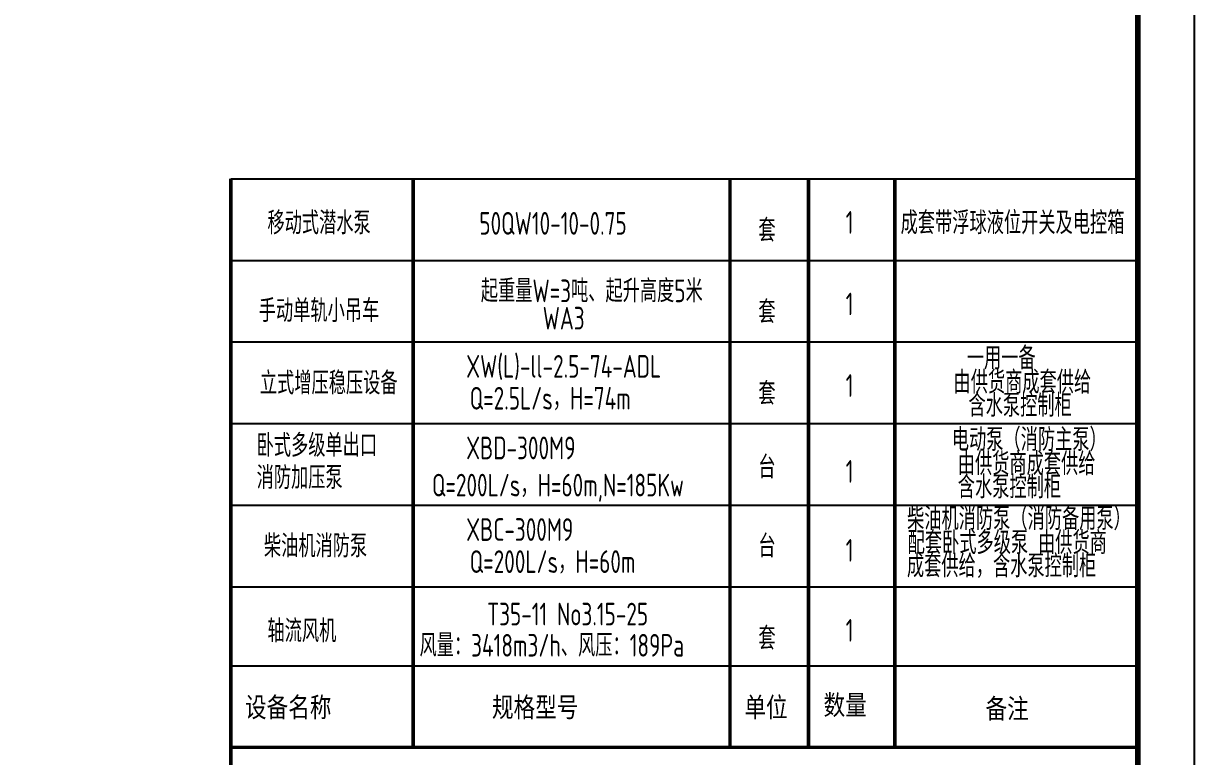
# Model space of a CAD drawing. Extents: x 84552 to 1115094, y -331058 to 102248.
# Drawn here: x 149380 to 159722, y 59466 to 65935 of the extents above; entities that cross this region are included whole.
import ezdxf

# ---------------------------------------------------------------- set-up
doc = ezdxf.new("R2010")
doc.units = 0
doc.header["$LTSCALE"] = 1000
doc.header["$MEASUREMENT"] = 0
doc.layers.add('PUB_TITLE', color=4, linetype='Continuous')
doc.layers.add('给水管', color=3, linetype='Continuous', lineweight=100)
doc.styles.add('H1', font='')
doc.styles.add('sceie', font='sceie.shx', dxfattribs={"width": 0.7, "bigfont": 'sceic.shx'})
doc.styles.get('H1').set_extended_font_data('SimSun')

msp = doc.modelspace()

# ---------------------------------------------------------------- linework, layer by layer
for p, q in [((151211.7, 64563.8), (159222, 64563.8)), ((151211.7, 63843.8), (159222, 63843.8)), ((151211.7, 63123.8), (159222, 63123.8)), ((151211.7, 62403.8), (159222, 62403.8)), ((151211.7, 61683.8), (159222, 61683.8)), ((151211.7, 60963.8), (159222, 60963.8)), ((151211.7, 60963.8), (159222, 60963.8)), ((151211.7, 60267.5), (159222, 60267.5))]:
    msp.add_line(p, q)
at = {"const_width": 31.5}
for points in [[(151211.7, 58941.6), (151211.7, 64563.8)], [(152822.7, 59547.5), (152822.7, 64563.8)], [(155620, 59547.5), (155620, 64563.8)], [(156313.3, 59547.5), (156313.3, 64563.8)], [(157075.5, 59547.5), (157075.5, 64563.8)], [(151211.7, 59547.5), (159222, 59547.5)]]:
    msp.add_lwpolyline(points, dxfattribs=at)
at = {"layer": 'PUB_TITLE'}
msp.add_lwpolyline([(130022, 55434.7), (159722, 55434.7), (159722, 76434.7), (130022, 76434.7)], close=True, dxfattribs=at)
at = {"layer": 'PUB_TITLE', "const_width": 50}
msp.add_lwpolyline([(131272, 55934.7), (159222, 55934.7), (159222, 75934.7), (131272, 75934.7)], close=True, dxfattribs=at)

# ---------------------------------------------------------------- texts
at = {"style": 'H1', "width": 0.8}
for s, p in [('设备名称', (151336.3, 59814)), ('规格型号', (153517.2, 59814)), ('单位', (155746.4, 59814)), ('数量', (156445.7, 59833.6)), ('备注', (157876.1, 59801.6))]:
    msp.add_text(s, height=175, dxfattribs=at).set_placement(p)
at = {"layer": '给水管', "color": 0, "lineweight": -3, "ltscale": 200, "style": 'sceie', "width": 0.8}
for s, p in [('移动式潜水泵', (151534.9, 64074.1)), ('50QW10-10-0.75', (153406.3, 64070.8)), ('套', (155870.1, 64009.4)), ('1', (156641, 64079.4)), ('成套带浮球液位开关及电控箱', (157126.4, 64075.3)), ('起重量W=3吨、起升高度5米', (153419.3, 63474.8)), ('手动单轨小吊车', (151458.1, 63300)), ('套', (155870.1, 63289.4)), ('1', (156641, 63359.4)), ('WA3', (153965.6, 63233.9)), ('一用一备', (157710.7, 62881.9)), ('XW(L)-ll-2.5-74-ADL', (153289.8, 62809)), ('立式增压稳压设备', (151468.3, 62661.2)), ('由供货商成套供给', (157593.4, 62668.8)), ('套', (155870.1, 62569.4)), ('1', (156641, 62639.4)), ('Q=2.5L/s，H=74m', (153321, 62527.5)), ('含水泵控制柜', (157725.5, 62463.5)), ('电动泵（消防主泵）', (157578.3, 62161.9)), ('卧式多级单出口', (151439.5, 62110.8)), ('XBD-300M9', (153289.8, 62089)), ('由供货商成套供给', (157631.1, 61948.8)), ('台', (155870.1, 61919.4)), ('1', (156641, 61881.9)), ('消防加压泵', (151439.5, 61827.1)), ('Q=200L/s，H=60m,N=185Kw', (152987.5, 61760.9)), ('含水泵控制柜', (157631.1, 61743.5)), ('柴油机消防泵（消防备用泵）', (157183.3, 61465.6)), ('XBC-300M9', (153289.8, 61369)), ('柴油机消防泵', (151503.7, 61223.6)), ('台', (155870.1, 61223.1)), ('配套卧式多级泵 由供货商', (157188.5, 61252.5)), ('1', (156641, 61185.6)), ('Q=200L/s，H=60m', (153321, 61085.9)), ('成套供给，含水泵控制柜', (157181.8, 61047.1)), ('  T35-11 No3.15-25   ', (153300.4, 60623.2)), ('轴流风机', (151534.9, 60474.1)), ('套', (155870.1, 60409.4)), ('1', (156641, 60479.4)), (' 风量：3418m3/h、风压：189Pa', (152790.8, 60347.7))]:
    msp.add_text(s, height=200, dxfattribs=at).set_placement(p)

doc.saveas('drawing.dxf')
